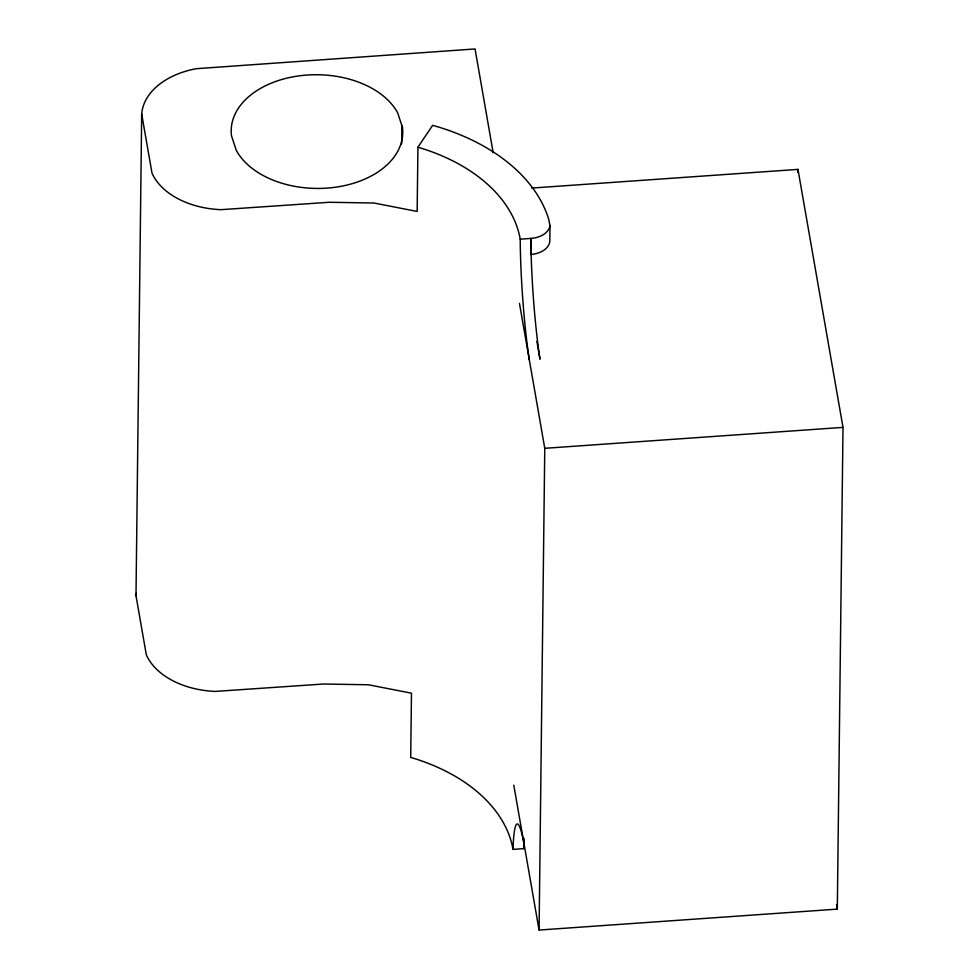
<?xml version="1.0" encoding="UTF-8"?>
<svg xmlns="http://www.w3.org/2000/svg" width="979" height="979" viewBox="0 0 979 979"><rect width="100%" height="100%" fill="white"/><g stroke="black" fill="none" stroke-linecap="round" stroke-linejoin="round"><path stroke-width="1.47" d="M524.169 838.636A96.505 8.872 86 0 0 523.679 848.634L513.02 849.38A171.57 113.711 0.7 0 0 410.715 757.416L411.474 693.181L368.398 684.774L323.621 684.015L215.184 691.419A75.824 50.259 0.7 0 1 146.312 654.78L135.995 595.746L141.686 114.005A75.824 50.259 0.7 0 1 196.277 68.701L475.06 48.95L493.171 152.724M401.659 143.913L401.879 125.63M530.691 254.491A21.697 14.379 0.7 0 0 549.806 241.617L549.99 225.562L548.656 219.125A193.463 128.225 0.7 0 0 432.645 125.324L417.923 147.217L417.164 211.44L374.088 203.032L329.311 202.274L220.875 209.677A75.824 50.259 0.7 0 1 151.99 173.038L141.686 114.005M523.679 848.634L523.728 844.253M530.704 253.023L530.875 238.423A21.697 14.379 0.7 0 0 549.99 225.562M531.683 188.078L797.971 169.391L843.005 427.382L837.314 909.124L539.074 930.05L544.765 448.309L519.47 303.404M797.934 172.451L797.971 169.391M417.923 147.217A171.57 113.711 0.7 0 1 520.228 239.182L530.875 238.423A96.505 8.872 86 0 0 539.992 359.207L536.871 341.353M544.765 448.309L843.005 427.382M836.519 904.633L837.314 909.124M513.779 785.146L539.074 930.05M513.02 849.38A96.505 8.872 86 0 1 523.655 841.695M529.333 359.954A96.505 8.872 86 0 1 520.228 239.182M135.995 595.746A75.824 50.259 0.7 0 1 136.301 593.164M402.455 127.392L397.682 112.866A85.785 56.855 0.7 0 0 298.705 75.909A85.785 56.855 0.7 0 0 231.497 135.775L236.257 150.313A85.785 56.855 0.7 0 0 335.246 187.258A85.785 56.855 0.7 0 0 402.455 127.392"/></g></svg>
